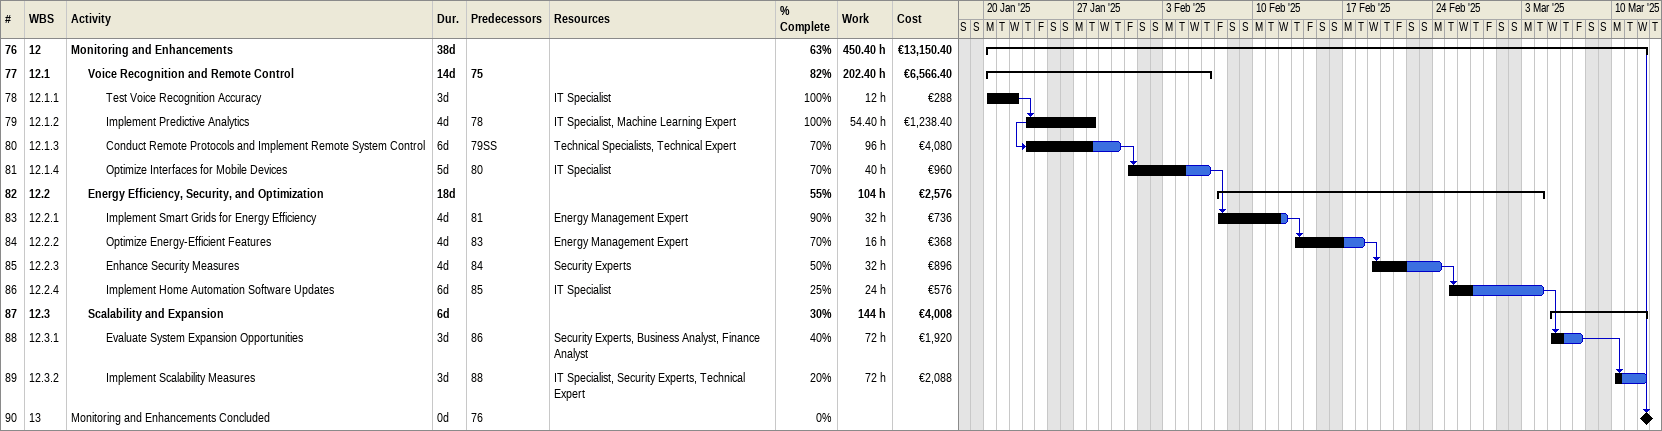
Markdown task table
| ID | WBS | Task | Duration | Start | Finish | Predecessors | Resources | % complete | Work (h) | Cost (€) |
|---|---|---|---|---|---|---|---|---|---|---|
| 76 | 12 | **Monitoring and Enhancements** | 38d | 2025-01-20 | 2025-03-12 |  |  | 63 | 450.40 | 13150.40 |
| 77 | 12.1 | **Voice Recognition and Remote Control** | 14d | 2025-01-20 | 2025-02-06 | 75 |  | 82 | 202.40 | 6566.40 |
| 78 | 12.1.1 | Test Voice Recognition Accuracy | 3d | 2025-01-20 | 2025-01-22 |  | IT Specialist | 100 | 12 | 288 |
| 79 | 12.1.2 | Implement Predictive Analytics | 4d | 2025-01-23 | 2025-01-28 | 78 | IT Specialist, Machine Learning Expert | 100 | 54.40 | 1238.40 |
| 80 | 12.1.3 | Conduct Remote Protocols and Implement Remote System Control | 6d | 2025-01-23 | 2025-01-30 | 79SS | Technical Specialists, Technical Expert | 70 | 96 | 4080 |
| 81 | 12.1.4 | Optimize Interfaces for Mobile Devices | 5d | 2025-01-31 | 2025-02-06 | 80 | IT Specialist | 70 | 40 | 960 |
| 82 | 12.2 | **Energy Efficiency, Security, and Optimization** | 18d | 2025-02-07 | 2025-03-04 |  |  | 55 | 104 | 2576 |
| 83 | 12.2.1 | Implement Smart Grids for Energy Efficiency | 4d | 2025-02-07 | 2025-02-12 | 81 | Energy Management Expert | 90 | 32 | 736 |
| 84 | 12.2.2 | Optimize Energy-Efficient Features | 4d | 2025-02-13 | 2025-02-18 | 83 | Energy Management Expert | 70 | 16 | 368 |
| 85 | 12.2.3 | Enhance Security Measures | 4d | 2025-02-19 | 2025-02-24 | 84 | Security Experts | 50 | 32 | 896 |
| 86 | 12.2.4 | Implement Home Automation Software Updates | 6d | 2025-02-25 | 2025-03-04 | 85 | IT Specialist | 25 | 24 | 576 |
| 87 | 12.3 | **Scalability and Expansion** | 6d | 2025-03-05 | 2025-03-12 |  |  | 30 | 144 | 4008 |
| 88 | 12.3.1 | Evaluate System Expansion Opportunities | 3d | 2025-03-05 | 2025-03-07 | 86 | Security Experts, Business Analyst, Finance Analyst | 40 | 72 | 1920 |
| 89 | 12.3.2 | Implement Scalability Measures | 3d | 2025-03-10 | 2025-03-12 | 88 | IT Specialist, Security Experts, Technical Expert | 20 | 72 | 2088 |
| 90 | 13 | Monitoring and Enhancements Concluded | 0d | 2025-03-12 | 2025-03-12 | 76 |  | 0 |  |  |
